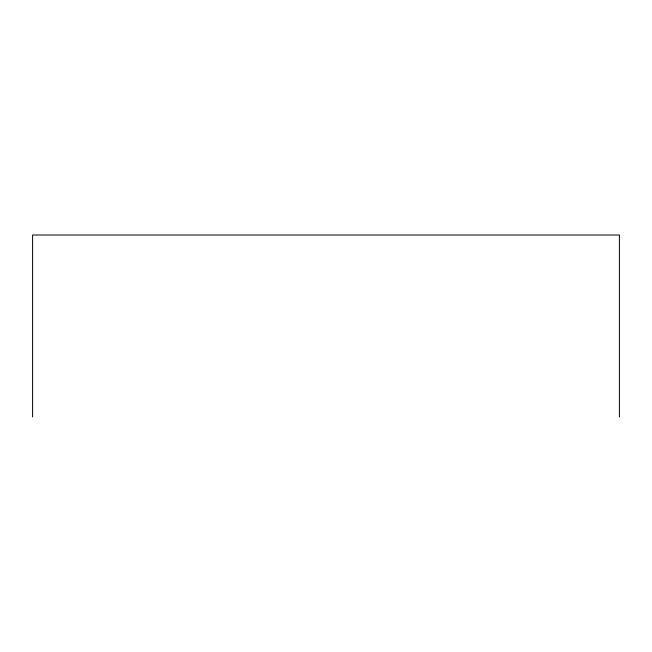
<?xml version="1.0" encoding="UTF-8"?>
<svg xmlns="http://www.w3.org/2000/svg" width="652" height="652" viewBox="0 0 652 652"><rect width="100%" height="100%" fill="white"/><g stroke="black" fill="none" stroke-linecap="round" stroke-linejoin="round"><path stroke-width="0.98" d="M619.4 416.987L619.4 235.013L32.6 235.013L32.6 416.987"/></g></svg>
